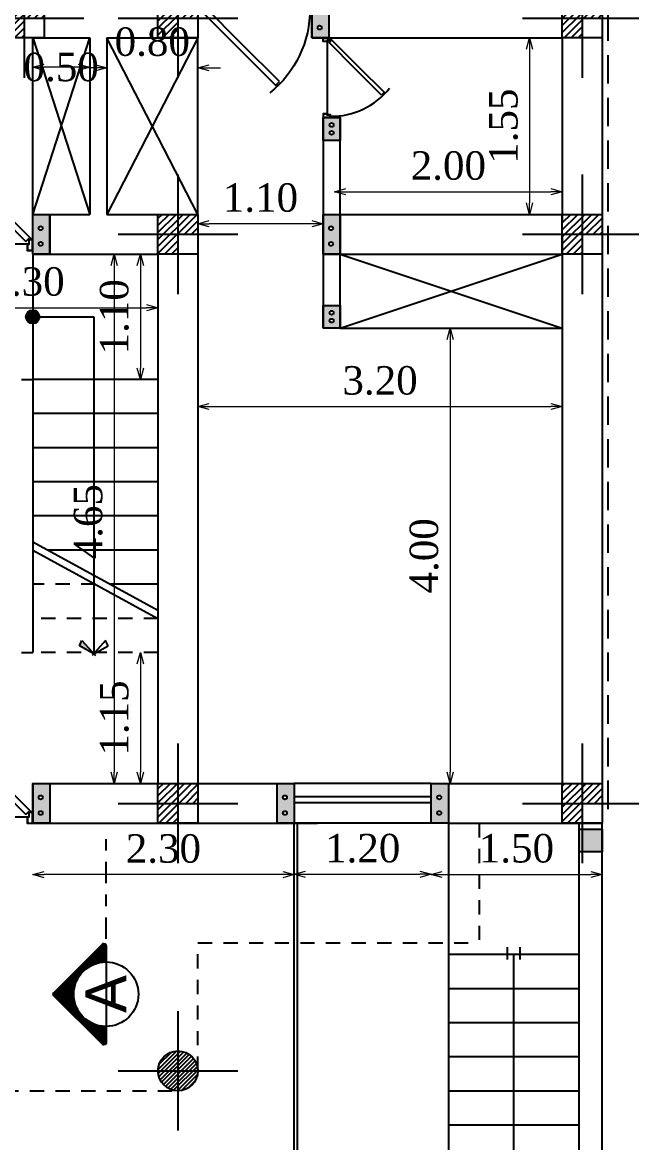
# Model space of a CAD drawing. Header units: inches. Extents: x -1482 to -895, y -39 to 122.
# Drawn here: x -1082.33 to -1076.98, y 60.19 to 70.03 of the extents above; entities that cross this region are included whole.
import ezdxf

# ---------------------------------------------------------------- set-up
doc = ezdxf.new("R2010")
doc.units = ezdxf.units.IN
doc.header["$MEASUREMENT"] = 0
doc.header["$PDMODE"] = 3
doc.linetypes.add('DASHDOT', pattern=[1, 0.5, -0.25, 0, -0.25])
doc.linetypes.add('DASHED2', pattern=[0.375, 0.25, -0.125])
doc.layers.get('Defpoints').update_dxf_attribs({"lineweight": 15})
for name, color, linetype in [('axe', 150, 'Continuous'), ('fur', 22, 'Continuous'), ('GRADIANT', 251, 'Continuous'), ('nama', 252, 'Continuous')]:
    doc.layers.add(name, color=color, linetype=linetype)
doc.styles.add('COLI', font='TIMES.TTF', dxfattribs={"height": 0.25})
doc.styles.get("Standard").update_dxf_attribs({"font": 'verdana.TTF'})
doc.dimstyles.new('111', dxfattribs={"dimscale": 0, "dimtxt": 0.2, "dimasz": 0.1, "dimexe": 0.2, "dimexo": 0.5, "dimgap": 0.1, "dimtad": 1, "dimlfac": 1, "dimzin": 0, "dimdsep": 46, "dimtxsty": 'COLI', "dimblk1": 'OPEN30', "dimblk2": 'OPEN30', "dimsah": 1, "dimcen": 0, "dimse1": 1, "dimse2": 1, "dimclrd": 252, "dimclre": 1, "dimclrt": 1, "dimadec": 0, "dimazin": 0, "dimtfac": 0.5, "dimtix": 1, "dimtofl": 0, "dimtmove": 2, "dimatfit": 3, "dimldrblk": 'OPEN30', "dimfxl": 1, "dimtolj": 1, "dimtzin": 0, "dimlwd": 5, "dimarcsym": 0})
pattern_1 = [(45, (708.210474, 40.59466), (-0.01767766953, 0.01767766953), [])]

# ---------------------------------------------------------------- blocks, each defined once
blk = doc.blocks.new('DR10045K')
at = {"layer": 'fur', "color": 227}
blk.add_line((-0.048, -0.055), (-0.992, -0.055), dxfattribs=at)
at = {"layer": 'fur', "color": 227, "linetype": 'Continuous'}
for p, q in [((-0.403, -0.42), (-0.06, -0.078)), ((-0.014, -0.102), (-0.368, -0.455)), ((-0.06, -0.078), (-0.031, -0.107)), ((-0.031, -0.107), (-0.02, -0.096)), ((-0.02, -0.096), (-0.014, -0.102)), ((-0.745, -0.763), (-0.403, -0.42)), ((-0.368, -0.455), (-0.721, -0.809)), ((-0.716, -0.792), (-0.745, -0.763)), ((-0.727, -0.803), (-0.716, -0.792)), ((-0.721, -0.809), (-0.727, -0.803))]:
    blk.add_line(p, q, dxfattribs=at)
for points in [[(-0.992, -0.055), (-0.992, 0), (-1.04, 0), (-1.04, -0.096), (-1.004, -0.096), (-1.004, -0.055)], [(-0.048, -0.055), (-0.048, 0), (0, 0), (0, -0.096), (-0.036, -0.096), (-0.036, -0.055)], [(-0.994, -0.053), (-0.994, -0.002), (-1.038, -0.002), (-1.038, -0.094), (-1.006, -0.094), (-1.006, -0.053)], [(-0.046, -0.053), (-0.046, -0.002), (-0.002, -0.002), (-0.002, -0.094), (-0.034, -0.094), (-0.034, -0.053)]]:
    blk.add_lwpolyline(points, close=True, dxfattribs=at)
at = {"layer": 'fur', "color": 227}
blk.add_arc((-0.05, -0.106), 0.973, 179.4389, 231.4144, dxfattribs=at)
blk = doc.blocks.new('A$C78557366')
at = {"layer": 'GRADIANT', "ltscale": 0.3}
h = blk.add_hatch(dxfattribs=at)
h.set_pattern_fill('ANSI31', color=256, scale=0.2)
h.paths.add_polyline_path([(-0.1, 0), (0, 0), (0, 0.1), (-0.1, 0.1)], flags=16)
h.paths.add_polyline_path([(0.1, 0), (0.1, 0.1), (-0.1, 0.1), (-0.1, 0)], flags=17)
h.paths.add_polyline_path([(0, -0.1), (0.1, -0.1), (0.1, 0.1), (0, 0.1)])
h.paths.add_polyline_path([(0.1, -0.1), (0.1, 0.1), (-0.1, 0.1), (-0.1, -0.1)])
at = {"layer": 'axe', "ltscale": 0.3}
for p, q in [((0, 0.3), (0, -0.3)), ((-0.3, 0), (0.3, 0))]:
    blk.add_line(p, q, dxfattribs=at)
blk.add_lwpolyline([(0.1, 0.1), (-0.1, 0.1), (-0.1, -0.1), (0.1, -0.1)], close=True, dxfattribs=at)
blk = doc.blocks.new('DBLDR120K')
at = {"layer": 'fur', "color": 136, "linetype": 'Continuous'}
for p, q in [((-1.18, -0.096), (-1.1857, -0.1017)), ((-1.169, -0.107), (-1.18, -0.096)), ((-1.1397, -0.0777), (-1.1686, -0.1067)), ((-0.4028, -0.4202), (-0.0603, -0.0777)), ((-0.0603, -0.0777), (-0.0314, -0.1067)), ((-0.031, -0.107), (-0.02, -0.096)), ((-0.02, -0.096), (-0.0143, -0.1017)), ((-1.1857, -0.1017), (-0.9948, -0.2926)), ((-0.0143, -0.1017), (-0.3678, -0.4552)), ((-1.0001, -0.2759), (-0.9708, -0.2466)), ((-0.9891, -0.287), (-1.0001, -0.2759)), ((-0.9948, -0.2926), (-0.9891, -0.287)), ((-0.6393, -0.6567), (-0.4028, -0.4202)), ((-0.3678, -0.4552), (-0.6153, -0.7027)), ((-0.61, -0.686), (-0.6393, -0.6567)), ((-0.621, -0.697), (-0.61, -0.686)), ((-0.6153, -0.7027), (-0.621, -0.697))]:
    blk.add_line(p, q, dxfattribs=at)
at = {"layer": 'fur', "color": 136}
for p, q in [((-1.1519, -0.0545), (-0.9381, -0.0545)), ((-1.1397, -0.0777), (-0.9708, -0.2466)), ((-0.0481, -0.0545), (-0.8419, -0.0545))]:
    blk.add_line(p, q, dxfattribs=at)
at = {"layer": 'fur', "color": 136, "linetype": 'Continuous'}
for points in [[(-1.1519, -0.0545), (-1.1519, 0), (-1.2, 0), (-1.2, -0.096), (-1.1644, -0.096), (-1.1644, -0.0545)], [(-0.9381, -0.0545), (-0.9381, 0), (-0.89, 0), (-0.89, -0.096), (-0.9256, -0.096), (-0.9256, -0.0545)], [(-0.8419, -0.0545), (-0.8419, 0), (-0.89, 0), (-0.89, -0.096), (-0.8544, -0.096), (-0.8544, -0.0545)], [(-0.0481, -0.0545), (-0.0481, 0), (0, 0), (0, -0.096), (-0.0356, -0.096), (-0.0356, -0.0545)], [(-1.1539, -0.0525), (-1.1539, -0.002), (-1.198, -0.002), (-1.198, -0.094), (-1.1664, -0.094), (-1.1664, -0.0525)], [(-0.9361, -0.0525), (-0.9361, -0.002), (-0.892, -0.002), (-0.892, -0.094), (-0.9236, -0.094), (-0.9236, -0.0525)], [(-0.8439, -0.0525), (-0.8439, -0.002), (-0.888, -0.002), (-0.888, -0.094), (-0.8564, -0.094), (-0.8564, -0.0525)], [(-0.0461, -0.0525), (-0.0461, -0.002), (-0.002, -0.002), (-0.002, -0.094), (-0.0336, -0.094), (-0.0336, -0.0525)]]:
    blk.add_lwpolyline(points, close=True, dxfattribs=at)
at = {"layer": 'fur', "color": 136}
for centre, radius, start, end in [((-1.6655, -0.1105), 0.7756, 8.04146, 8.19069), ((-0.1145, -0.1105), 0.7756, 171.80931, 171.95854), ((-1.154, -0.0815), 0.2645, 300.4974, 3.14148), ((-0.1145, -0.1105), 0.7756, 178.92853, 233.96606)]:
    blk.add_arc(centre, radius, start, end, dxfattribs=at)
blk = doc.blocks.new('_Open30')
at = {"color": 0, "linetype": 'ByBlock', "lineweight": -2}
for p, q in [((-1, 0.268), (0, 0)), ((0, 0), (-1, -0.268)), ((0, 0), (-1, 0))]:
    blk.add_line(p, q, dxfattribs=at)
blk = doc.blocks.new('*D321')
at = {"color": 252, "lineweight": 5, "ltscale": 0.3, "transparency": 16777216}
blk.add_line((-1077.8803, 69.7979), (-1077.8803, 68.4479), dxfattribs=at)
at = {"layer": 'Defpoints', "color": 0, "ltscale": 0.3, "transparency": 16777216}
for p in [(-1077.5929, 69.8979), (-1077.8803, 68.3479), (-1077.5929, 68.3479)]:
    blk.add_point(p, dxfattribs=at)
at = {"color": 252, "lineweight": 5, "ltscale": 0.3, "transparency": 16777216, "xscale": 0.1, "yscale": 0.1, "zscale": 0.1}
for p, rotation in [((-1077.8803, 69.8979), 90), ((-1077.8803, 68.3479), 270)]:
    blk.add_blockref('_Open30', p, dxfattribs=dict(at, rotation=rotation))
at = {"color": 1, "ltscale": 0.3, "transparency": 16777216, "insert": (-1078.1078, 69.1229), "char_height": 0.25, "attachment_point": 5, "rotation": 90, "style": 'COLI'}
blk.add_mtext('\\A1;1.55', dxfattribs=at)
blk = doc.blocks.new('*D322')
at = {"color": 252, "lineweight": 5, "ltscale": 0.3, "transparency": 16777216}
blk.add_line((-1079.4929, 68.547), (-1077.6929, 68.547), dxfattribs=at)
at = {"layer": 'Defpoints', "color": 0, "ltscale": 0.3, "transparency": 16777216}
for p in [(-1077.5929, 68.547), (-1079.5929, 68.3479), (-1077.5929, 68.2979)]:
    blk.add_point(p, dxfattribs=at)
at = {"color": 252, "lineweight": 5, "ltscale": 0.3, "transparency": 16777216, "xscale": 0.1, "yscale": 0.1, "zscale": 0.1, "rotation": 180}
blk.add_blockref('_Open30', (-1079.5929, 68.547), dxfattribs=at)
at = {"color": 252, "lineweight": 5, "ltscale": 0.3, "transparency": 16777216, "xscale": 0.1, "yscale": 0.1, "zscale": 0.1}
blk.add_blockref('_Open30', (-1077.5929, 68.547), dxfattribs=at)
at = {"color": 1, "ltscale": 0.3, "transparency": 16777216, "insert": (-1078.5929, 68.7745), "char_height": 0.25, "attachment_point": 5, "style": 'COLI'}
blk.add_mtext('\\A1;2.00', dxfattribs=at)
blk = doc.blocks.new('*D323')
at = {"color": 252, "lineweight": 5, "ltscale": 0.3, "transparency": 16777216}
blk.add_line((-1080.6929, 66.6594), (-1077.6929, 66.6594), dxfattribs=at)
at = {"layer": 'Defpoints', "color": 0, "ltscale": 0.3, "transparency": 16777216}
for p in [(-1080.7929, 67.5309), (-1077.5929, 67.5309), (-1077.5929, 66.6594)]:
    blk.add_point(p, dxfattribs=at)
at = {"color": 252, "lineweight": 5, "ltscale": 0.3, "transparency": 16777216, "xscale": 0.1, "yscale": 0.1, "zscale": 0.1, "rotation": 180}
blk.add_blockref('_Open30', (-1080.7929, 66.6594), dxfattribs=at)
at = {"color": 252, "lineweight": 5, "ltscale": 0.3, "transparency": 16777216, "xscale": 0.1, "yscale": 0.1, "zscale": 0.1}
blk.add_blockref('_Open30', (-1077.5929, 66.6594), dxfattribs=at)
at = {"color": 1, "ltscale": 0.3, "transparency": 16777216, "insert": (-1079.1929, 66.8869), "char_height": 0.25, "attachment_point": 5, "style": 'COLI'}
blk.add_mtext('\\A1;3.20', dxfattribs=at)
blk = doc.blocks.new('*D324')
at = {"color": 252, "lineweight": 5, "ltscale": 0.3, "transparency": 16777216}
blk.add_line((-1078.578, 67.2479), (-1078.578, 63.4479), dxfattribs=at)
at = {"layer": 'Defpoints', "color": 0, "ltscale": 0.3, "transparency": 16777216}
for p in [(-1078.3907, 67.3479), (-1078.578, 63.3479), (-1078.4306, 63.3479)]:
    blk.add_point(p, dxfattribs=at)
at = {"color": 252, "lineweight": 5, "ltscale": 0.3, "transparency": 16777216, "xscale": 0.1, "yscale": 0.1, "zscale": 0.1}
for p, rotation in [((-1078.578, 67.3479), 90), ((-1078.578, 63.3479), 270)]:
    blk.add_blockref('_Open30', p, dxfattribs=dict(at, rotation=rotation))
at = {"color": 1, "ltscale": 0.3, "transparency": 16777216, "insert": (-1078.8055, 65.3479), "char_height": 0.25, "attachment_point": 5, "rotation": 90, "style": 'COLI'}
blk.add_mtext('\\A1;4.00', dxfattribs=at)
blk = doc.blocks.new('*D325')
at = {"color": 252, "lineweight": 5, "ltscale": 0.3, "transparency": 16777216}
blk.add_line((-1083.3429, 67.528), (-1081.2429, 67.528), dxfattribs=at)
at = {"layer": 'Defpoints', "color": 0, "ltscale": 0.3, "transparency": 16777216}
for p in [(-1083.4429, 67.6997), (-1081.1429, 67.6997), (-1081.1429, 67.528)]:
    blk.add_point(p, dxfattribs=at)
at = {"color": 252, "lineweight": 5, "ltscale": 0.3, "transparency": 16777216, "xscale": 0.1, "yscale": 0.1, "zscale": 0.1, "rotation": 180}
blk.add_blockref('_Open30', (-1083.4429, 67.528), dxfattribs=at)
at = {"color": 252, "lineweight": 5, "ltscale": 0.3, "transparency": 16777216, "xscale": 0.1, "yscale": 0.1, "zscale": 0.1}
blk.add_blockref('_Open30', (-1081.1429, 67.528), dxfattribs=at)
at = {"color": 1, "ltscale": 0.3, "transparency": 16777216, "insert": (-1082.2929, 67.7556), "char_height": 0.25, "attachment_point": 5, "style": 'COLI'}
blk.add_mtext('\\A1;2.30', dxfattribs=at)
blk = doc.blocks.new('*D326')
at = {"color": 252, "lineweight": 5, "ltscale": 0.3, "transparency": 16777216}
blk.add_line((-1081.5273, 67.8979), (-1081.5273, 63.4479), dxfattribs=at)
at = {"layer": 'Defpoints', "color": 0, "ltscale": 0.3, "transparency": 16777216}
for p in [(-1081.5519, 67.9979), (-1081.5519, 63.3479), (-1081.5273, 63.3479)]:
    blk.add_point(p, dxfattribs=at)
at = {"color": 252, "lineweight": 5, "ltscale": 0.3, "transparency": 16777216, "xscale": 0.1, "yscale": 0.1, "zscale": 0.1}
for p, rotation in [((-1081.5273, 67.9979), 90), ((-1081.5273, 63.3479), 270)]:
    blk.add_blockref('_Open30', p, dxfattribs=dict(at, rotation=rotation))
at = {"color": 1, "ltscale": 0.3, "transparency": 16777216, "insert": (-1081.7548, 65.6479), "char_height": 0.25, "attachment_point": 5, "rotation": 90, "style": 'COLI'}
blk.add_mtext('\\A1;4.65', dxfattribs=at)
blk = doc.blocks.new('*D329')
at = {"color": 252, "lineweight": 5, "ltscale": 0.3, "transparency": 16777216}
for p, q in [((-1081.6929, 69.635), (-1081.7929, 69.635)), ((-1080.6929, 69.635), (-1080.5929, 69.635))]:
    blk.add_line(p, q, dxfattribs=at)
at = {"layer": 'Defpoints', "color": 0, "ltscale": 0.3, "transparency": 16777216}
for p in [(-1081.5929, 69.8979), (-1080.7929, 69.8979), (-1081.5929, 69.635)]:
    blk.add_point(p, dxfattribs=at)
at = {"color": 252, "lineweight": 5, "ltscale": 0.3, "transparency": 16777216, "xscale": 0.1, "yscale": 0.1, "zscale": 0.1}
blk.add_blockref('_Open30', (-1081.5929, 69.635), dxfattribs=at)
at = {"color": 252, "lineweight": 5, "ltscale": 0.3, "transparency": 16777216, "xscale": 0.1, "yscale": 0.1, "zscale": 0.1, "rotation": 180}
blk.add_blockref('_Open30', (-1080.7929, 69.635), dxfattribs=at)
at = {"color": 1, "ltscale": 0.3, "transparency": 16777216, "insert": (-1081.1929, 69.8626), "char_height": 0.25, "attachment_point": 5, "style": 'COLI'}
blk.add_mtext('\\A1;0.80', dxfattribs=at)
blk = doc.blocks.new('*D330')
at = {"color": 252, "lineweight": 5, "ltscale": 0.3, "transparency": 16777216}
blk.add_line((-1081.8429, 69.64), (-1082.1429, 69.64), dxfattribs=at)
at = {"layer": 'Defpoints', "color": 0, "ltscale": 0.3, "transparency": 16777216}
for p in [(-1082.2429, 69.8979), (-1081.7429, 69.8979), (-1082.2429, 69.64)]:
    blk.add_point(p, dxfattribs=at)
at = {"color": 252, "lineweight": 5, "ltscale": 0.3, "transparency": 16777216, "xscale": 0.1, "yscale": 0.1, "zscale": 0.1, "rotation": 180}
blk.add_blockref('_Open30', (-1082.2429, 69.64), dxfattribs=at)
at = {"color": 252, "lineweight": 5, "ltscale": 0.3, "transparency": 16777216, "xscale": 0.1, "yscale": 0.1, "zscale": 0.1}
blk.add_blockref('_Open30', (-1081.7429, 69.64), dxfattribs=at)
at = {"color": 1, "ltscale": 0.3, "transparency": 16777216, "insert": (-1081.9929, 69.64), "char_height": 0.25, "attachment_point": 5, "style": 'COLI'}
blk.add_mtext('\\A1;0.50', dxfattribs=at)
blk = doc.blocks.new('A$C14EE399E')
h = blk.add_hatch(color=1)
h.dxf.hatch_style = 1
h.paths.add_polyline_path([(0, 0.15), (0, 0), (0.2, 0), (0.2, 0.15)])
h.paths.add_polyline_path([(0.0836, 0.0753, -1), (0.0489, 0.0753, -1)], flags=16)
h.paths.add_polyline_path([(0.1527, 0.0753, -1), (0.118, 0.0753, -1)], flags=16)
at = {"color": 1}
blk.add_lwpolyline([(0, 0.15), (0.2, 0.15), (0.2, 0), (0, 0)], close=True, dxfattribs=at)
for centre in [(0.0662, 0.0753), (0.1353, 0.0753)]:
    blk.add_circle(centre, 0.0174, dxfattribs=at)
blk = doc.blocks.new('A$C3F8B090B')
h = blk.add_hatch(color=1)
h.paths.add_polyline_path([(0, 0), (0.15, 0), (0.15, 0.35), (0, 0.35)])
h.paths.add_polyline_path([(0.0977, 0.122, -1), (0.063, 0.122, -1)], flags=16)
h.paths.add_polyline_path([(0.0977, 0.2594, -1), (0.063, 0.2594, -1)], flags=16)
at = {"color": 1}
blk.add_lwpolyline([(0.15, 0.35), (0.15, 0), (0, 0), (0, 0.35)], close=True, dxfattribs=at)
for centre in [(0.0803, 0.2594), (0.0803, 0.122)]:
    blk.add_circle(centre, 0.0174, dxfattribs=at)
blk = doc.blocks.new('*D345')
at = {"color": 252, "lineweight": 5, "ltscale": 0.3, "transparency": 16777216}
blk.add_line((-1081.2979, 67.8979), (-1081.2979, 66.9979), dxfattribs=at)
at = {"layer": 'Defpoints', "color": 0, "ltscale": 0.3, "transparency": 16777216}
for p in [(-1081.8151, 67.9979), (-1081.8151, 66.8979), (-1081.2979, 66.8979)]:
    blk.add_point(p, dxfattribs=at)
at = {"color": 252, "lineweight": 5, "ltscale": 0.3, "transparency": 16777216, "xscale": 0.1, "yscale": 0.1, "zscale": 0.1}
for p, rotation in [((-1081.2979, 67.9979), 90), ((-1081.2979, 66.8979), 270)]:
    blk.add_blockref('_Open30', p, dxfattribs=dict(at, rotation=rotation))
at = {"color": 1, "ltscale": 0.3, "transparency": 16777216, "insert": (-1081.5254, 67.4479), "char_height": 0.25, "attachment_point": 5, "rotation": 90, "style": 'COLI'}
blk.add_mtext('\\A1;1.10', dxfattribs=at)
blk = doc.blocks.new('*D346')
at = {"color": 252, "lineweight": 5, "ltscale": 0.3, "transparency": 16777216}
blk.add_line((-1081.2979, 64.3979), (-1081.2979, 63.4479), dxfattribs=at)
at = {"layer": 'Defpoints', "color": 0, "ltscale": 0.3, "transparency": 16777216}
for p in [(-1081.2979, 64.4979), (-1081.2979, 63.3479), (-1081.2979, 63.3479)]:
    blk.add_point(p, dxfattribs=at)
at = {"color": 252, "lineweight": 5, "ltscale": 0.3, "transparency": 16777216, "xscale": 0.1, "yscale": 0.1, "zscale": 0.1}
for p, rotation in [((-1081.2979, 64.4979), 90), ((-1081.2979, 63.3479), 270)]:
    blk.add_blockref('_Open30', p, dxfattribs=dict(at, rotation=rotation))
at = {"color": 1, "ltscale": 0.3, "transparency": 16777216, "insert": (-1081.5254, 63.9229), "char_height": 0.25, "attachment_point": 5, "rotation": 90, "style": 'COLI'}
blk.add_mtext('\\A1;1.15', dxfattribs=at)
blk = doc.blocks.new('*X8')
at = {"color": 0}
for p, q in [((1.626, 10.907), (3.996, 13.277)), ((1.634, 10.968), (3.935, 13.269)), ((1.641, 10.869), (4.034, 13.261)), ((1.668, 10.843), (4.061, 13.236)), ((1.705, 10.827), (4.088, 13.21)), ((1.756, 10.825), (4.115, 13.183)), ((1.81, 10.825), (4.141, 13.157)), ((3.001, 11.963), (4.168, 13.13)), ((3.195, 12.105), (4.194, 13.104)), ((3.314, 12.17), (4.221, 13.077)), ((3.41, 12.214), (4.247, 13.051)), ((3.495, 12.245), (4.274, 13.024)), ((4.46, 12.246), (3.682, 13.024)), ((4.544, 12.214), (3.708, 13.05)), ((4.641, 12.171), (3.735, 13.077)), ((4.759, 12.106), (3.761, 13.103)), ((4.951, 11.966), (3.788, 13.13)), ((6.145, 10.825), (3.814, 13.156)), ((6.198, 10.825), (3.841, 13.183)), ((6.25, 10.827), (3.867, 13.209)), ((6.287, 10.842), (3.894, 13.236)), ((6.314, 10.869), (3.922, 13.261)), ((6.329, 10.906), (3.959, 13.277)), ((6.322, 10.967), (4.019, 13.269)), ((3.464, 12.234), (3.178, 12.52)), ((3.503, 12.248), (3.204, 12.546)), ((3.543, 12.261), (3.231, 12.573)), ((3.584, 12.273), (3.257, 12.6)), ((3.626, 12.283), (3.284, 12.626)), ((3.67, 12.293), (3.31, 12.653)), ((3.714, 12.302), (3.337, 12.679)), ((3.76, 12.309), (3.363, 12.706)), ((3.807, 12.315), (3.39, 12.732)), ((3.855, 12.32), (3.416, 12.759)), ((3.905, 12.323), (3.443, 12.785)), ((3.956, 12.325), (3.469, 12.812)), ((4.009, 12.325), (3.496, 12.838)), ((4.065, 12.323), (3.523, 12.865)), ((4.122, 12.318), (3.549, 12.891)), ((3.572, 12.269), (4.3, 12.998)), ((4.182, 12.311), (3.576, 12.918)), ((4.245, 12.301), (3.602, 12.944)), ((4.312, 12.287), (3.629, 12.971)), ((3.643, 12.287), (4.327, 12.971)), ((4.383, 12.269), (3.655, 12.997)), ((3.71, 12.301), (4.353, 12.945)), ((3.773, 12.311), (4.38, 12.918)), ((3.833, 12.318), (4.406, 12.891)), ((3.89, 12.323), (4.433, 12.865)), ((3.946, 12.325), (4.459, 12.838)), ((3.999, 12.325), (4.486, 12.812)), ((4.05, 12.323), (4.512, 12.785)), ((4.1, 12.32), (4.539, 12.759)), ((4.148, 12.315), (4.565, 12.732)), ((4.195, 12.309), (4.592, 12.706)), ((4.241, 12.302), (4.618, 12.679)), ((4.285, 12.293), (4.645, 12.653)), ((4.329, 12.284), (4.671, 12.626)), ((4.371, 12.273), (4.698, 12.6)), ((4.412, 12.261), (4.724, 12.573)), ((4.452, 12.248), (4.751, 12.547)), ((4.492, 12.234), (4.777, 12.52)), ((2.837, 11.8), (2.647, 11.99)), ((2.862, 11.828), (2.674, 12.016)), ((2.888, 11.856), (2.7, 12.043)), ((2.914, 11.882), (2.727, 12.069)), ((2.941, 11.909), (2.754, 12.096)), ((2.968, 11.934), (2.78, 12.122)), ((2.996, 11.959), (2.807, 12.149)), ((3.025, 11.984), (2.833, 12.175)), ((3.054, 12.007), (2.86, 12.202)), ((3.084, 12.03), (2.886, 12.228)), ((3.115, 12.052), (2.913, 12.255)), ((3.147, 12.074), (2.939, 12.281)), ((3.179, 12.095), (2.966, 12.308)), ((3.212, 12.115), (2.992, 12.334)), ((3.245, 12.134), (3.019, 12.361)), ((3.28, 12.153), (3.045, 12.387)), ((3.315, 12.171), (3.072, 12.414)), ((3.351, 12.188), (3.098, 12.44)), ((3.388, 12.204), (3.125, 12.467)), ((3.425, 12.22), (3.151, 12.493)), ((4.53, 12.22), (4.804, 12.494)), ((4.568, 12.204), (4.83, 12.467)), ((4.604, 12.188), (4.857, 12.441)), ((4.64, 12.171), (4.883, 12.414)), ((4.675, 12.153), (4.91, 12.388)), ((4.71, 12.134), (4.937, 12.361)), ((4.743, 12.115), (4.963, 12.335)), ((4.776, 12.095), (4.99, 12.308)), ((4.809, 12.074), (5.016, 12.282)), ((4.84, 12.053), (5.043, 12.255)), ((4.871, 12.03), (5.069, 12.229)), ((4.901, 12.007), (5.096, 12.202)), ((4.93, 11.984), (5.122, 12.176)), ((4.959, 11.96), (5.149, 12.149)), ((4.987, 11.935), (5.175, 12.123)), ((5.015, 11.909), (5.202, 12.096)), ((5.041, 11.883), (5.228, 12.069)), ((5.068, 11.856), (5.255, 12.043)), ((5.093, 11.828), (5.281, 12.016)), ((5.118, 11.8), (5.308, 11.99)), ((1.863, 10.825), (2.84, 11.802)), ((1.916, 10.825), (2.698, 11.607)), ((1.969, 10.825), (2.633, 11.489)), ((2.499, 11.077), (2.117, 11.459)), ((2.507, 11.122), (2.144, 11.486)), ((2.517, 11.166), (2.17, 11.512)), ((2.527, 11.208), (2.197, 11.539)), ((2.539, 11.25), (2.223, 11.565)), ((2.552, 11.29), (2.25, 11.592)), ((2.565, 11.33), (2.276, 11.618)), ((2.58, 11.368), (2.303, 11.645)), ((2.595, 11.406), (2.329, 11.671)), ((2.611, 11.443), (2.356, 11.698)), ((2.628, 11.479), (2.382, 11.724)), ((2.645, 11.514), (2.409, 11.751)), ((2.664, 11.549), (2.435, 11.778)), ((2.683, 11.583), (2.462, 11.804)), ((2.703, 11.616), (2.488, 11.831)), ((2.724, 11.648), (2.515, 11.857)), ((2.745, 11.68), (2.541, 11.884)), ((2.767, 11.711), (2.568, 11.91)), ((2.79, 11.741), (2.594, 11.937)), ((2.813, 11.771), (2.621, 11.963)), ((6.092, 10.825), (5.119, 11.798)), ((5.142, 11.771), (5.334, 11.963)), ((5.165, 11.741), (5.361, 11.937)), ((5.188, 11.711), (5.387, 11.91)), ((5.21, 11.68), (5.414, 11.884)), ((5.232, 11.649), (5.44, 11.857)), ((5.252, 11.616), (5.467, 11.831)), ((6.039, 10.825), (5.258, 11.606)), ((5.272, 11.583), (5.493, 11.804)), ((5.291, 11.549), (5.52, 11.778)), ((5.31, 11.515), (5.546, 11.751)), ((5.986, 10.825), (5.323, 11.488)), ((5.328, 11.479), (5.573, 11.725)), ((5.344, 11.443), (5.599, 11.698)), ((5.361, 11.406), (5.626, 11.672)), ((5.376, 11.369), (5.652, 11.645)), ((5.39, 11.33), (5.679, 11.619)), ((5.404, 11.29), (5.706, 11.592)), ((5.416, 11.25), (5.732, 11.566)), ((5.428, 11.209), (5.759, 11.539)), ((5.438, 11.166), (5.785, 11.513)), ((5.448, 11.123), (5.812, 11.486)), ((5.456, 11.078), (5.838, 11.46)), ((1.744, 10.825), (1.626, 10.943)), ((1.797, 10.825), (1.641, 10.981)), ((1.85, 10.825), (1.666, 11.009)), ((1.903, 10.825), (1.693, 11.035)), ((1.956, 10.825), (1.719, 11.062)), ((2.009, 10.825), (1.746, 11.088)), ((2.062, 10.825), (1.772, 11.115)), ((2.115, 10.825), (1.799, 11.141)), ((2.168, 10.825), (1.825, 11.168)), ((2.221, 10.825), (1.852, 11.194)), ((2.274, 10.825), (1.878, 11.221)), ((2.327, 10.825), (1.905, 11.247)), ((2.38, 10.825), (1.932, 11.274)), ((2.433, 10.825), (1.958, 11.3)), ((2.478, 10.834), (1.985, 11.327)), ((2.479, 10.885), (2.011, 11.353)), ((2.022, 10.825), (2.589, 11.393)), ((2.482, 10.936), (2.038, 11.38)), ((2.486, 10.984), (2.064, 11.406)), ((2.075, 10.825), (2.558, 11.308)), ((2.492, 11.031), (2.091, 11.433)), ((2.128, 10.825), (2.534, 11.231)), ((2.181, 10.825), (2.516, 11.16)), ((2.234, 10.825), (2.502, 11.093)), ((2.287, 10.825), (2.492, 11.03)), ((2.34, 10.825), (2.485, 10.97)), ((5.933, 10.825), (5.367, 11.392)), ((5.88, 10.825), (5.398, 11.307)), ((5.827, 10.825), (5.422, 11.23)), ((5.774, 10.825), (5.44, 11.159)), ((5.721, 10.825), (5.454, 11.093)), ((5.463, 11.032), (5.865, 11.433)), ((5.668, 10.825), (5.464, 11.03)), ((5.469, 10.985), (5.891, 11.407)), ((5.615, 10.825), (5.471, 10.969)), ((5.474, 10.936), (5.918, 11.38)), ((5.477, 10.886), (5.944, 11.354)), ((5.478, 10.834), (5.971, 11.327)), ((5.522, 10.825), (5.997, 11.3)), ((5.575, 10.825), (6.024, 11.274)), ((5.628, 10.825), (6.05, 11.247)), ((5.681, 10.825), (6.077, 11.221)), ((5.734, 10.825), (6.103, 11.194)), ((5.787, 10.825), (6.13, 11.168)), ((5.84, 10.825), (6.156, 11.141)), ((5.893, 10.825), (6.183, 11.115)), ((5.946, 10.825), (6.209, 11.088)), ((5.999, 10.825), (6.236, 11.062)), ((6.052, 10.825), (6.262, 11.035)), ((6.105, 10.825), (6.289, 11.009)), ((6.158, 10.825), (6.314, 10.981)), ((6.211, 10.825), (6.329, 10.943)), ((1.681, 10.835), (1.634, 10.881)), ((2.393, 10.825), (2.48, 10.913)), ((2.446, 10.825), (2.478, 10.857)), ((5.562, 10.825), (5.475, 10.912)), ((5.509, 10.825), (5.477, 10.857)), ((6.274, 10.835), (6.322, 10.882))]:
    blk.add_line(p, q, dxfattribs=at)
blk = doc.blocks.new('SEC')
for p, q in [((2.622, 0.085), (3.749, 1.212)), ((4.946, 0.085), (3.82, 1.212)), ((2.657, 0), (3.034, 0)), ((3.034, 0), (4.534, 0)), ((4.534, 0), (4.911, 0))]:
    blk.add_line(p, q)
at = {"linetype": 'DASHDOT'}
blk.add_line((2.5, 0), (0, 0), dxfattribs=at)
for centre, radius, start, end in [((3.784, 1.177), 0.05, 45, 135), ((3.784, 0), 0.75, 0, 180), ((2.657, 0.05), 0.05, 135, 270), ((3.784, 0), 0.75, 180, 0), ((4.911, 0.05), 0.05, 270, 45)]:
    blk.add_arc(centre, radius, start, end)
at = {"xscale": 0.5, "yscale": 0.5, "zscale": 0.5}
blk.add_blockref('*X8', (1.795, -5.413), dxfattribs=at)
blk = doc.blocks.new('FL3')
blk.add_hatch(color=150).paths.add_polyline_path([(0, 0), (0.149, -0.167), (0.181, -0.102)])
at = {"color": 150}
for p, q in [((0, 0), (-0.181, -0.102)), ((-0.149, -0.167), (0.02, 0.022)), ((0.149, -0.167), (-0.02, 0.022)), ((0, 0), (0.181, -0.102)), ((-0.181, -0.102), (-0.149, -0.167)), ((0.181, -0.102), (0.149, -0.167))]:
    blk.add_line(p, q, dxfattribs=at)
blk = doc.blocks.new('*D351')
at = {"color": 252, "lineweight": 5, "ltscale": 0.3, "transparency": 16777216}
blk.add_line((-1079.7929, 68.2658), (-1080.6929, 68.2658), dxfattribs=at)
at = {"layer": 'Defpoints', "color": 0, "ltscale": 0.3, "transparency": 16777216}
for p in [(-1080.7929, 68.2658), (-1080.7929, 68.1729), (-1079.6929, 68.1729)]:
    blk.add_point(p, dxfattribs=at)
at = {"color": 252, "lineweight": 5, "ltscale": 0.3, "transparency": 16777216, "xscale": 0.1, "yscale": 0.1, "zscale": 0.1, "rotation": 180}
blk.add_blockref('_Open30', (-1080.7929, 68.2658), dxfattribs=at)
at = {"color": 252, "lineweight": 5, "ltscale": 0.3, "transparency": 16777216, "xscale": 0.1, "yscale": 0.1, "zscale": 0.1}
blk.add_blockref('_Open30', (-1079.6929, 68.2658), dxfattribs=at)
at = {"color": 1, "ltscale": 0.3, "transparency": 16777216, "insert": (-1080.2429, 68.4933), "char_height": 0.25, "attachment_point": 5, "style": 'COLI'}
blk.add_mtext('\\A1;1.10', dxfattribs=at)
blk = doc.blocks.new('*D356')
at = {"color": 252, "lineweight": 5, "ltscale": 0.3, "transparency": 16777216}
blk.add_line((-1076.0659, 80.8979), (-1076.0659, 51.0979), dxfattribs=at)
at = {"layer": 'Defpoints', "color": 0, "ltscale": 0.3, "transparency": 16777216}
for p in [(-1077.1929, 80.9979), (-1077.2429, 50.9979), (-1076.0659, 50.9979)]:
    blk.add_point(p, dxfattribs=at)
at = {"color": 252, "lineweight": 5, "ltscale": 0.3, "transparency": 16777216, "xscale": 0.1, "yscale": 0.1, "zscale": 0.1}
for p, rotation in [((-1076.0659, 80.9979), 90), ((-1076.0659, 50.9979), 270)]:
    blk.add_blockref('_Open30', p, dxfattribs=dict(at, rotation=rotation))
at = {"color": 1, "ltscale": 0.3, "transparency": 16777216, "insert": (-1076.2935, 65.9979), "char_height": 0.25, "attachment_point": 5, "rotation": 90, "style": 'COLI'}
blk.add_mtext('\\A1;30.00', dxfattribs=at)
blk = doc.blocks.new('A$C2CD672AE')
blk.add_hatch(color=0).paths.add_polyline_path([(0.2, 0.2), (0, 0.2), (0, 0), (0.2, 0)])
at = {"color": 0}
blk.add_lwpolyline([(0, 0.2), (0.2, 0.2), (0.2, 0), (0, 0)], close=True, dxfattribs=at)
blk = doc.blocks.new('*D400')
at = {"color": 252, "lineweight": 5, "ltscale": 0.3, "transparency": 16777216}
blk.add_line((-1079.8477, 62.5498), (-1078.8429, 62.5498), dxfattribs=at)
at = {"layer": 'Defpoints', "color": 0, "ltscale": 0.3, "transparency": 16777216}
for p in [(-1079.9477, 62.9979), (-1078.7429, 62.9979), (-1078.7429, 62.5498)]:
    blk.add_point(p, dxfattribs=at)
at = {"color": 252, "lineweight": 5, "ltscale": 0.3, "transparency": 16777216, "xscale": 0.1, "yscale": 0.1, "zscale": 0.1, "rotation": 180}
blk.add_blockref('_Open30', (-1079.9477, 62.5498), dxfattribs=at)
at = {"color": 252, "lineweight": 5, "ltscale": 0.3, "transparency": 16777216, "xscale": 0.1, "yscale": 0.1, "zscale": 0.1}
blk.add_blockref('_Open30', (-1078.7429, 62.5498), dxfattribs=at)
at = {"color": 1, "ltscale": 0.3, "transparency": 16777216, "insert": (-1079.3453, 62.7773), "char_height": 0.25, "attachment_point": 5, "style": 'COLI'}
blk.add_mtext('\\A1;1.20', dxfattribs=at)
blk = doc.blocks.new('*D401')
at = {"color": 252, "lineweight": 5, "ltscale": 0.3, "transparency": 16777216}
blk.add_line((-1078.6476, 62.5485), (-1077.3429, 62.5485), dxfattribs=at)
at = {"layer": 'Defpoints', "color": 0, "ltscale": 0.3, "transparency": 16777216}
for p in [(-1078.7476, 62.9979), (-1077.2429, 62.9979), (-1077.2429, 62.5485)]:
    blk.add_point(p, dxfattribs=at)
at = {"color": 252, "lineweight": 5, "ltscale": 0.3, "transparency": 16777216, "xscale": 0.1, "yscale": 0.1, "zscale": 0.1, "rotation": 180}
blk.add_blockref('_Open30', (-1078.7476, 62.5485), dxfattribs=at)
at = {"color": 252, "lineweight": 5, "ltscale": 0.3, "transparency": 16777216, "xscale": 0.1, "yscale": 0.1, "zscale": 0.1}
blk.add_blockref('_Open30', (-1077.2429, 62.5485), dxfattribs=at)
at = {"color": 1, "ltscale": 0.3, "transparency": 16777216, "insert": (-1077.9953, 62.776), "char_height": 0.25, "attachment_point": 5, "style": 'COLI'}
blk.add_mtext('\\A1;1.50', dxfattribs=at)
blk = doc.blocks.new('*D402')
at = {"color": 252, "lineweight": 5, "ltscale": 0.3, "transparency": 16777216}
blk.add_line((-1080.0477, 62.5468), (-1082.1429, 62.5468), dxfattribs=at)
at = {"layer": 'Defpoints', "color": 0, "ltscale": 0.3, "transparency": 16777216}
for p in [(-1082.2429, 62.9979), (-1079.9477, 62.9979), (-1082.2429, 62.5468)]:
    blk.add_point(p, dxfattribs=at)
at = {"color": 252, "lineweight": 5, "ltscale": 0.3, "transparency": 16777216, "xscale": 0.1, "yscale": 0.1, "zscale": 0.1, "rotation": 180}
blk.add_blockref('_Open30', (-1082.2429, 62.5468), dxfattribs=at)
at = {"color": 252, "lineweight": 5, "ltscale": 0.3, "transparency": 16777216, "xscale": 0.1, "yscale": 0.1, "zscale": 0.1}
blk.add_blockref('_Open30', (-1079.9477, 62.5468), dxfattribs=at)
at = {"color": 1, "ltscale": 0.3, "transparency": 16777216, "insert": (-1081.0953, 62.7743), "char_height": 0.25, "attachment_point": 5, "style": 'COLI'}
blk.add_mtext('\\A1;2.30', dxfattribs=at)

msp = doc.modelspace()

# ---------------------------------------------------------------- hatches: boundary and pattern name
at = {"layer": 'fur', "linetype": 'Continuous'}
h = msp.add_hatch(color=136, dxfattribs=at)
h.dxf.hatch_style = 1
h.paths.add_polyline_path([(-1082.2429, 67.5075), (-1082.2429, 67.3883, 0.414214), (-1082.1833, 67.4479, 0.414214)])
h.paths.add_polyline_path([(-1082.2429, 67.5075, 0.414214), (-1082.3025, 67.4479), (-1082.2429, 67.4479)])
h.paths.add_polyline_path([(-1082.2429, 67.4479), (-1082.3025, 67.4479, 0.414214), (-1082.2429, 67.3883)])
at = {"layer": 'GRADIANT', "ltscale": 0.3}
h = msp.add_hatch(dxfattribs=at)
h.set_pattern_fill('ANSI31', color=256, scale=0.2)
h.set_pattern_definition(pattern_1)
edge = h.paths.add_edge_path()
edge.add_arc((-1080.9679, 60.8229), 0.175, 90, 180)
edge.add_line((-1081.1429, 60.8229), (-1080.9679, 60.8229))
edge.add_line((-1080.9679, 60.8229), (-1080.9679, 60.9979))
edge = h.paths.add_edge_path()
edge.add_arc((-1080.9679, 60.8229), 0.175, 360, 450)
edge.add_line((-1080.9679, 60.9979), (-1080.9679, 60.8229))
edge.add_line((-1080.9679, 60.8229), (-1080.7929, 60.8229))
edge = h.paths.add_edge_path()
edge.add_arc((-1080.9679, 60.8229), 0.175, 270, 360)
edge.add_line((-1080.7929, 60.8229), (-1080.9679, 60.8229))
edge.add_line((-1080.9679, 60.8229), (-1080.9679, 60.6479))
edge = h.paths.add_edge_path()
edge.add_arc((-1080.9679, 60.8229), 0.175, 180, 270)
edge.add_line((-1080.9679, 60.6479), (-1080.9679, 60.8229))
edge.add_line((-1080.9679, 60.8229), (-1081.1429, 60.8229))
h = msp.add_hatch(dxfattribs=at)
h.set_pattern_fill('ANSI31', color=256, scale=0.2)
h.set_pattern_definition(pattern_1)
edge = h.paths.add_edge_path()
edge.add_arc((-1080.9679, 60.8229), 0.175, 90, 180)
edge.add_line((-1081.1429, 60.8229), (-1080.9679, 60.8229))
edge.add_line((-1080.9679, 60.8229), (-1080.9679, 60.9979))
edge = h.paths.add_edge_path()
edge.add_arc((-1080.9679, 60.8229), 0.175, 360, 450)
edge.add_line((-1080.9679, 60.9979), (-1080.9679, 60.8229))
edge.add_line((-1080.9679, 60.8229), (-1080.7929, 60.8229))
edge = h.paths.add_edge_path()
edge.add_arc((-1080.9679, 60.8229), 0.175, 270, 360)
edge.add_line((-1080.7929, 60.8229), (-1080.9679, 60.8229))
edge.add_line((-1080.9679, 60.8229), (-1080.9679, 60.6479))
edge = h.paths.add_edge_path()
edge.add_arc((-1080.9679, 60.8229), 0.175, 180, 270)
edge.add_line((-1080.9679, 60.6479), (-1080.9679, 60.8229))
edge.add_line((-1080.9679, 60.8229), (-1081.1429, 60.8229))
h = msp.add_hatch(dxfattribs=at)
h.set_pattern_fill('ANSI31', color=256, scale=0.2)
h.set_pattern_definition([(45, (708.210474, 40.59466), (-0.01767766953, 0.01767766953), [])])
edge = h.paths.add_edge_path()
edge.add_arc((-1080.9679, 60.8229), 0.175, 90, 180)
edge.add_line((-1081.1429, 60.8229), (-1080.9679, 60.8229))
edge.add_line((-1080.9679, 60.8229), (-1080.9679, 60.9979))
edge = h.paths.add_edge_path()
edge.add_arc((-1080.9679, 60.8229), 0.175, 360, 450)
edge.add_line((-1080.9679, 60.9979), (-1080.9679, 60.8229))
edge.add_line((-1080.9679, 60.8229), (-1080.7929, 60.8229))
edge = h.paths.add_edge_path()
edge.add_arc((-1080.9679, 60.8229), 0.175, 270, 360)
edge.add_line((-1080.7929, 60.8229), (-1080.9679, 60.8229))
edge.add_line((-1080.9679, 60.8229), (-1080.9679, 60.6479))
edge = h.paths.add_edge_path()
edge.add_arc((-1080.9679, 60.8229), 0.175, 180, 270)
edge.add_line((-1080.9679, 60.6479), (-1080.9679, 60.8229))
edge.add_line((-1080.9679, 60.8229), (-1081.1429, 60.8229))

# ---------------------------------------------------------------- linework, layer by layer
at = {"color": 251, "linetype": 'DASHED2'}
msp.add_line((-1077.1929, 80.9979), (-1077.1929, 62.9979), dxfattribs=at)
at = {"ltscale": 0.3}
for p, q in [((-1077.2429, 78.9479), (-1077.2429, 62.9979)), ((-1079.7929, 70.7479), (-1079.7929, 69.8979)), ((-1080.7929, 70.2479), (-1080.7929, 69.8979)), ((-1082.2429, 69.8979), (-1081.7429, 69.8979)), ((-1082.0929, 69.8979), (-1081.7429, 69.8979)), ((-1081.7429, 69.8979), (-1081.7429, 68.3479)), ((-1081.5929, 69.8979), (-1081.5929, 68.3479)), ((-1081.5929, 69.8979), (-1080.7929, 69.8979)), ((-1079.7929, 69.8979), (-1079.6929, 69.8979)), ((-1079.7929, 69.8979), (-1077.5929, 69.8979)), ((-1077.5929, 69.8979), (-1077.5929, 68.2979)), ((-1079.6929, 69.2303), (-1079.6929, 67.3479)), ((-1079.5442, 69.1979), (-1079.6929, 69.1979)), ((-1079.5429, 68.3479), (-1079.5429, 69.1979)), ((-1082.2429, 68.3479), (-1081.7429, 68.3479)), ((-1082.2429, 67.9979), (-1082.2429, 68.3479)), ((-1082.0929, 68.3479), (-1081.7429, 68.3479)), ((-1082.0929, 67.9979), (-1082.0929, 68.3479)), ((-1081.5929, 68.3479), (-1080.7929, 68.3479)), ((-1080.7929, 68.3479), (-1080.7929, 63.3479)), ((-1079.5929, 68.3479), (-1077.5929, 68.3479)), ((-1079.543, 67.3479), (-1079.543, 68.3479)), ((-1077.5929, 68.1729), (-1077.5929, 63.3479)), ((-1082.2429, 67.9979), (-1081.1429, 67.9979)), ((-1081.1429, 67.9979), (-1081.1429, 63.3479)), ((-1079.6929, 67.9979), (-1077.5929, 67.9979)), ((-1082.2429, 65.47), (-1081.1429, 64.87)), ((-1082.2429, 65.3979), (-1081.1429, 64.7979)), ((-1082.2429, 63.3479), (-1081.1429, 63.3479)), ((-1082.2429, 63.3479), (-1082.2429, 62.9979)), ((-1082.2429, 63.3479), (-1082.2429, 62.9979)), ((-1080.7929, 63.3479), (-1079.9476, 63.3479)), ((-1079.9476, 63.3479), (-1079.9476, 62.9979)), ((-1078.7476, 63.3479), (-1078.7476, 62.9979)), ((-1078.7428, 63.3479), (-1077.5929, 63.3479)), ((-1082.2429, 62.9979), (-1079.7429, 62.9979)), ((-1078.5929, 62.9979), (-1077.2429, 62.9979))]:
    msp.add_line(p, q, dxfattribs=at)
at = {"color": 252, "ltscale": 0.3}
for p, q in [((-1082.243, 67.9979), (-1082.2429, 66.8979)), ((-1082.3429, 66.8979), (-1082.2429, 66.8979)), ((-1082.2429, 66.8979), (-1082.2429, 64.4979)), ((-1081.1429, 66.8979), (-1082.2429, 66.8979)), ((-1082.2429, 66.8979), (-1082.2429, 64.7979)), ((-1081.1429, 66.5979), (-1082.2429, 66.5979)), ((-1081.1429, 66.2979), (-1082.2429, 66.2979)), ((-1081.1429, 65.9979), (-1082.2429, 65.9979)), ((-1081.1429, 65.6979), (-1082.2429, 65.6979)), ((-1081.1429, 65.3979), (-1082.1108, 65.3979)), ((-1081.1429, 65.0979), (-1081.5608, 65.0979)), ((-1082.3429, 64.4979), (-1082.2429, 64.4979)), ((-1078.7476, 63.3479), (-1079.9476, 63.3479)), ((-1078.7476, 63.2307), (-1079.9476, 63.2307)), ((-1078.7476, 63.1774), (-1079.9476, 63.1774)), ((-1082.2911, 62.9979), (-1082.2429, 62.9979)), ((-1079.951, 62.9979), (-1079.951, 60.0877)), ((-1078.7476, 62.9979), (-1079.9476, 62.9979)), ((-1079.921, 62.9979), (-1079.921, 60.0577)), ((-1078.5929, 62.9979), (-1078.5929, 59.7479)), ((-1077.4429, 51.1979), (-1077.4429, 62.9979)), ((-1077.2429, 50.9979), (-1077.2429, 62.9979)), ((-1078.0729, 61.8013), (-1078.0729, 61.9087)), ((-1077.9629, 61.8013), (-1077.9629, 61.9087)), ((-1078.5929, 61.8479), (-1077.4429, 61.8479)), ((-1078.0179, 59.7479), (-1078.0179, 61.8479)), ((-1078.5929, 61.5479), (-1077.4429, 61.5479)), ((-1078.5929, 61.2479), (-1077.4429, 61.2479)), ((-1078.5929, 60.9479), (-1077.4429, 60.9479)), ((-1078.5929, 60.6479), (-1077.4429, 60.6479)), ((-1078.5929, 60.3479), (-1077.4429, 60.3479))]:
    msp.add_line(p, q, dxfattribs=at)
at = {"ltscale": 0.3}
msp.add_lwpolyline([(-1079.543, 67.3479), (-1079.6929, 67.3479)], dxfattribs=at)
at = {"color": 252, "ltscale": 0.3}
msp.add_lwpolyline([(-1078.5929, 61.8479), (-1078.5929, 61.2479)], dxfattribs=at)
at = {"layer": 'axe', "ltscale": 0.3}
for p, q in [((-1080.9679, 61.3479), (-1080.9679, 60.2979)), ((-1080.9679, 61.3479), (-1080.9679, 60.2979)), ((-1080.9679, 61.3479), (-1080.9679, 60.2979)), ((-1081.4929, 60.8229), (-1080.4429, 60.8229)), ((-1081.4929, 60.8229), (-1080.4429, 60.8229)), ((-1081.4929, 60.8229), (-1080.4429, 60.8229))]:
    msp.add_line(p, q, dxfattribs=at)
msp.add_circle((-1080.9679, 60.8229), 0.175, dxfattribs=at)
msp.add_circle((-1080.9679, 60.8229), 0.175, dxfattribs=at)
msp.add_circle((-1080.9679, 60.8229), 0.175, dxfattribs=at)
at = {"layer": 'fur', "color": 136, "linetype": 'Continuous'}
for p, q in [((-1082.2429, 67.4479), (-1081.7069, 67.4479)), ((-1081.7069, 67.4479), (-1081.7069, 64.487)), ((-1079.543, 67.3479), (-1077.5929, 67.3479))]:
    msp.add_line(p, q, dxfattribs=at)
at = {"layer": 'fur', "color": 136, "linetype": 'DASHED2', "ltscale": 0.5}
for p, q in [((-1081.6929, 65.0979), (-1082.2429, 65.0979)), ((-1081.1429, 64.7979), (-1082.2429, 64.7979)), ((-1081.1429, 64.4979), (-1082.2429, 64.4979)), ((-1078.3222, 62.9979), (-1078.3222, 61.9479)), ((-1080.7929, 61.9479), (-1078.3222, 61.9479)), ((-1080.7929, 60.8229), (-1080.7929, 61.9479)), ((-1083.6179, 60.6479), (-1080.9679, 60.6479))]:
    msp.add_line(p, q, dxfattribs=at)
at = {"layer": 'fur', "color": 136, "linetype": 'Continuous'}
for points in [[(-1082.2429, 68.3479), (-1082.2429, 69.8979)], [(-1082.2429, 69.8979), (-1081.7429, 68.3479)], [(-1082.2429, 68.3479), (-1081.7429, 69.8979)], [(-1080.7929, 69.8979), (-1081.5929, 68.3479)], [(-1080.7929, 68.3479), (-1081.5929, 69.8979)], [(-1080.7929, 68.3479), (-1080.7929, 69.8979)], [(-1079.543, 67.9979), (-1077.5929, 67.3479)], [(-1079.543, 67.3479), (-1077.5929, 67.9979)]]:
    msp.add_lwpolyline(points, dxfattribs=at)
msp.add_circle((-1082.2429, 67.4479), 0.0596, dxfattribs=at)

# ---------------------------------------------------------------- block references
at = {"xscale": 0.9999900196616685, "yscale": 0.9999900196616685, "zscale": 0.9999900196616685, "rotation": 179.9881526941475}
for p in [(-1079.6429, 70.2479), (-1082.0929, 68.3479), (-1079.5429, 68.3479), (-1082.0929, 63.3479), (-1079.9476, 63.3479), (-1078.5928, 63.3479)]:
    msp.add_blockref('A$C3F8B090B', p, dxfattribs=at)
at = {"rotation": 90}
for p in [(-1079.5429, 68.9979), (-1079.5429, 67.3479)]:
    msp.add_blockref('A$C14EE399E', p, dxfattribs=at)
at = {"color": 0, "rotation": 90}
msp.add_blockref('A$C2CD672AE', (-1077.2429, 62.7479), dxfattribs=at)
at = {"layer": 'axe', "ltscale": 0.3, "xscale": -1.750000000001592, "yscale": 1.750000000001592, "zscale": 1.750000000001592, "rotation": 90}
for p in [(-1082.3186, 70.0725), (-1080.9679, 70.0729), (-1077.4179, 70.0729), (-1080.9679, 68.1729), (-1077.4179, 68.1729), (-1080.9679, 63.1729), (-1077.4179, 63.1729)]:
    msp.add_blockref('A$C78557366', p, dxfattribs=at)
at = {"layer": 'fur'}
for name, p, xscale, yscale, zscale, rotation in [('DR10045K', (-1080.7929, 70.2479), -0.9615753517458359, 0.9615753517458572, 0.9615753517458506, 359.9999999999981), ('DR10045K', (-1079.6929, 69.8979), 0.673102746224501, 0.673102746224501, 0.673102746224501, 90.00000000000483), ('DBLDR120K', (-1082.2429, 68.0309), -1.00166944908176, 1.001669449081788, 1.001669449081792, 180), ('DBLDR120K', (-1083.4449, 62.9979), 1.00166944908176, 1.00166944908176, 1.00166944908176, 180), ('SEC', (-1081.5989, 62.927), -0.3779999999996555, 0.3779999999996564, 0.3779999999996562, 90)]:
    msp.add_blockref(name, p, dxfattribs=dict(at, xscale=xscale, yscale=yscale, zscale=zscale, rotation=rotation))
at = {"layer": 'fur', "color": 136, "linetype": 'Continuous', "xscale": 0.7000000000000455, "yscale": 0.7000000000000455, "zscale": 0.7000000000000455, "rotation": 180}
msp.add_blockref('FL3', (-1081.7069, 64.487), dxfattribs=at)

# ---------------------------------------------------------------- texts
at = {"layer": 'nama', "ltscale": 10}
msp.add_text('A', height=0.36, rotation=90, dxfattribs=at).set_placement((-1081.4218, 61.3299))

# ---------------------------------------------------------------- dimensions: what is measured, and where the dimension line sits
at = {"ltscale": 0.3}
for base, p1, p2, picture, middle in [((-1076.0659, 50.9979), (-1077.1929, 80.9979), (-1077.2429, 50.9979), '*D356', (-1076.2935, 65.9979)), ((-1077.8803, 68.3479), (-1077.5929, 69.8979), (-1077.5929, 68.3479), '*D321', (-1078.1078, 69.1229)), ((-1081.2979, 66.8979), (-1081.8151, 67.9979), (-1081.8151, 66.8979), '*D345', (-1081.5254, 67.4479)), ((-1078.578, 63.3479), (-1078.3907, 67.3479), (-1078.4306, 63.3479), '*D324', (-1078.8055, 65.3479)), ((-1081.2979, 63.3479), (-1081.2979, 64.4979), (-1081.2979, 63.3479), '*D346', (-1081.5254, 63.9229))]:
    dim = msp.add_linear_dim(base=base, p1=p1, p2=p2, angle=90, dimstyle='111', override={"dimscale": 1}, dxfattribs=at)
    dim.commit()
    dim.dimension.update_dxf_attribs({"geometry": picture, "text_midpoint": middle})
for base, p1, p2, picture, middle in [((-1081.5929, 69.635), (-1080.7929, 69.8979), (-1081.5929, 69.8979), '*D329', (-1081.1929, 69.8626)), ((-1077.5929, 68.547), (-1079.5929, 68.3479), (-1077.5929, 68.2979), '*D322', (-1078.5929, 68.7745)), ((-1080.7929, 68.2658), (-1079.6929, 68.1729), (-1080.7929, 68.1729), '*D351', (-1080.2429, 68.4933)), ((-1081.1429, 67.528), (-1083.4429, 67.6997), (-1081.1429, 67.6997), '*D325', (-1082.2929, 67.7556)), ((-1077.5929, 66.6594), (-1080.7929, 67.5309), (-1077.5929, 67.5309), '*D323', (-1079.1929, 66.8869)), ((-1082.2429, 62.5468), (-1079.9477, 62.9979), (-1082.2429, 62.9979), '*D402', (-1081.0953, 62.7743)), ((-1078.7429, 62.5498), (-1079.9477, 62.9979), (-1078.7429, 62.9979), '*D400', (-1079.3453, 62.7773)), ((-1077.2429, 62.5485), (-1078.7476, 62.9979), (-1077.2429, 62.9979), '*D401', (-1077.9953, 62.776))]:
    dim = msp.add_linear_dim(base=base, p1=p1, p2=p2, dimstyle='111', override={"dimscale": 1}, dxfattribs=at)
    dim.commit()
    dim.dimension.update_dxf_attribs({"geometry": picture, "text_midpoint": middle})
dim = msp.add_linear_dim(base=(-1082.2429, 69.64), p1=(-1081.7429, 69.8979), p2=(-1082.2429, 69.8979), dimstyle='111', override={"dimscale": 1}, dxfattribs=at)
dim.commit()
dim.dimension.update_dxf_attribs({"geometry": '*D330', "text_midpoint": (-1081.9929, 69.64), "dimtype": 160})
dim = msp.add_linear_dim(base=(-1081.5273, 63.3479), p1=(-1081.5519, 67.9979), p2=(-1081.5519, 63.3479), angle=90, dimstyle='111', override={"dimscale": 1}, dxfattribs=at)
dim.commit()
dim.dimension.update_dxf_attribs({"geometry": '*D326', "text_midpoint": (-1081.7548, 65.6479), "dimtype": 160})

doc.saveas('drawing.dxf')
